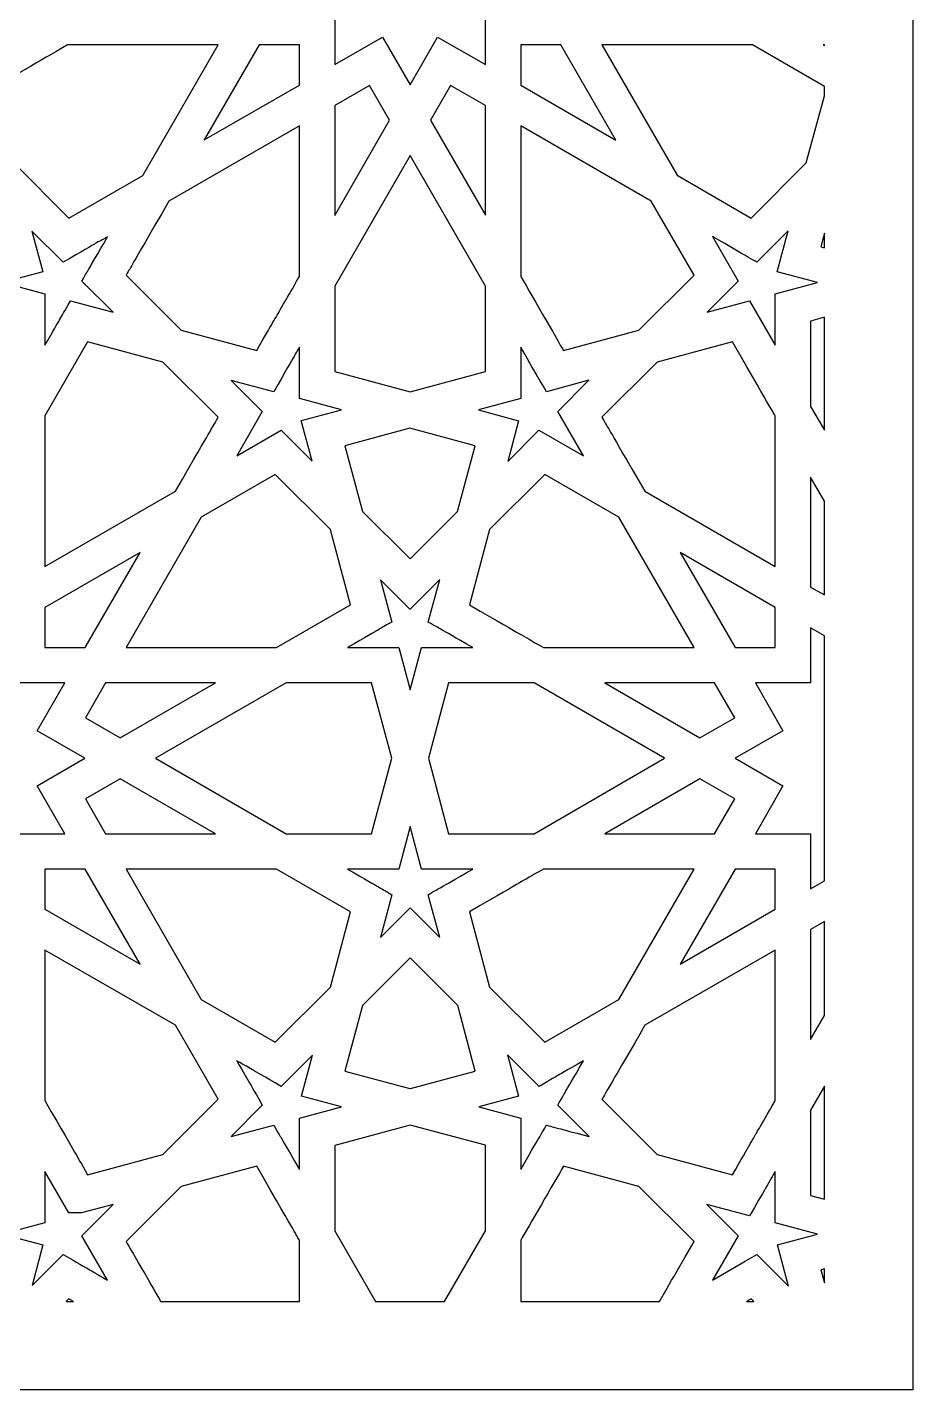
# Model space of a CAD drawing. Header units: millimetres. Extents: x -64 to 64, y -64 to 64.
# Drawn here: x 24.9 to 63.5, y -63.5 to -4 of the extents above; entities that cross this region are included whole.
import ezdxf

# ---------------------------------------------------------------- set-up
doc = ezdxf.new("R2010")
doc.units = ezdxf.units.MM
doc.header["$MEASUREMENT"] = 0
doc.layers.add('layer 1', color=7, linetype='Continuous')

msp = doc.modelspace()

# ---------------------------------------------------------------- linework, layer by layer
at = {"layer": 'layer 1', "color": 250}
for points, knots in [([(63.5, 63.5004), (63.5, 63.5004), (-63.5, 63.5004), (-63.5, 63.5004), (-63.5, 63.5004), (-63.5, 63.5004), (-63.5, -63.5), (-63.5, -63.5), (-63.5, -63.5), (-63.5, -63.5), (63.5, -63.5), (63.5, -63.5), (63.5, -63.5), (63.5, -57.5078), (63.5, 58.6684), (63.5, 63.5004)], [0, 0, 0, 0, 0.2, 0.2, 0.2, 0.2, 0.4, 0.4, 0.4, 0.4, 0.6, 0.6, 0.6, 0.6, 1, 1, 1, 1]), ([(46.0544, 1.2506), (46.0544, 1.2506), (48.1383, 0.0466), (48.1383, 0.0466), (48.1383, 0.0466), (48.1383, 0.0466), (46.0544, -1.1575), (46.0544, -1.1575), (46.0544, -1.1575), (46.0544, -1.1575), (46.0506, -1.1575), (46.0506, -1.1575), (46.0506, -1.1575), (46.0506, -1.1575), (47.2546, -3.2452), (47.2546, -3.2452), (47.2546, -3.2452), (47.2546, -3.2452), (44.8469, -3.2452), (44.8469, -3.2452), (44.8469, -3.2452), (44.8469, -3.2452), (44.8469, -5.649), (44.8469, -5.649), (44.8469, -5.649), (44.8469, -5.649), (42.763, -4.445), (42.763, -4.445), (42.763, -4.445), (42.763, -4.445), (41.559, -6.5327), (41.559, -6.5327), (41.559, -6.5327), (41.559, -6.5327), (40.355, -4.445), (40.355, -4.445), (40.355, -4.445), (40.355, -4.445), (38.2715, -5.649), (38.2715, -5.649), (38.2715, -5.649), (38.2715, -5.649), (38.2715, -3.2452), (38.2715, -3.2452), (38.2715, -3.2452), (38.2715, -3.2452), (35.8634, -3.2452), (35.8634, -3.2452), (35.8634, -3.2452), (35.8634, -3.2452), (37.0674, -1.1575), (37.0674, -1.1575), (37.0674, -1.1575), (37.0674, -1.1575), (34.9836, 0.0466), (34.9836, 0.0466), (34.9836, 0.0466), (34.9836, 0.0466), (37.0674, 1.2506), (37.0674, 1.2506), (37.0674, 1.2506), (37.0674, 1.2506), (35.8634, 3.3341), (35.8634, 3.3341), (35.8634, 3.3341), (35.8634, 3.3341), (38.2715, 3.3341), (38.2715, 3.3341), (38.2715, 3.3341), (38.2715, 3.3341), (38.2715, 5.7422), (38.2715, 5.7422), (38.2715, 5.7422), (38.2715, 5.7422), (40.355, 4.5381), (40.355, 4.5381), (40.355, 4.5381), (40.355, 4.5381), (41.559, 6.622), (41.559, 6.622), (41.559, 6.622), (41.559, 6.622), (42.763, 4.5381), (42.763, 4.5381), (42.763, 4.5381), (42.763, 4.5381), (44.8469, 5.7422), (44.8469, 5.7422), (44.8469, 5.7422), (44.8469, 5.7422), (44.8469, 3.3341), (44.8469, 3.3341), (44.8469, 3.3341), (44.8469, 3.3341), (47.2546, 3.3341), (47.2546, 3.3341), (47.2546, 3.3341), (47.2546, 3.3341), (46.0506, 1.2506), (46.0506, 1.2506), (46.0506, 1.2506), (46.0506, 1.2506), (46.0544, 1.2506), (46.0544, 1.2506)], [0, 0, 0, 0, 0.037037, 0.037037, 0.037037, 0.037037, 0.0740741, 0.0740741, 0.0740741, 0.0740741, 0.1111111, 0.1111111, 0.1111111, 0.1111111, 0.1481481, 0.1481481, 0.1481481, 0.1481481, 0.1851852, 0.1851852, 0.1851852, 0.1851852, 0.2222222, 0.2222222, 0.2222222, 0.2222222, 0.2592593, 0.2592593, 0.2592593, 0.2592593, 0.2962963, 0.2962963, 0.2962963, 0.2962963, 0.3333333, 0.3333333, 0.3333333, 0.3333333, 0.3703704, 0.3703704, 0.3703704, 0.3703704, 0.4074074, 0.4074074, 0.4074074, 0.4074074, 0.4444444, 0.4444444, 0.4444444, 0.4444444, 0.4814815, 0.4814815, 0.4814815, 0.4814815, 0.5185185, 0.5185185, 0.5185185, 0.5185185, 0.5555556, 0.5555556, 0.5555556, 0.5555556, 0.5925926, 0.5925926, 0.5925926, 0.5925926, 0.6296296, 0.6296296, 0.6296296, 0.6296296, 0.6666667, 0.6666667, 0.6666667, 0.6666667, 0.7037037, 0.7037037, 0.7037037, 0.7037037, 0.7407407, 0.7407407, 0.7407407, 0.7407407, 0.7777778, 0.7777778, 0.7777778, 0.7777778, 0.8148148, 0.8148148, 0.8148148, 0.8148148, 0.8518519, 0.8518519, 0.8518519, 0.8518519, 0.8888889, 0.8888889, 0.8888889, 0.8888889, 0.9259259, 0.9259259, 0.9259259, 0.9259259, 1, 1, 1, 1]), ([(23.3842, -6.6523), (24.0944, -6.2435), (25.8731, -5.213), (26.6139, -4.7886), (26.6139, -4.7886), (26.6139, -4.7886), (33.1893, -4.7886), (33.1893, -4.7886), (33.1893, -4.7886), (33.1893, -4.7886), (29.9018, -10.4839), (29.9018, -10.4839), (29.9018, -10.4839), (29.9018, -10.4839), (26.6718, -12.3479), (26.6718, -12.3479), (26.6718, -12.3479), (26.6718, -12.3479), (24.2641, -9.9399), (24.2641, -9.9399), (24.2641, -9.9399), (24.2641, -9.9399), (23.3842, -6.6523), (23.3842, -6.6523)], [0, 0, 0, 0, 0.1428571, 0.1428571, 0.1428571, 0.1428571, 0.2857143, 0.2857143, 0.2857143, 0.2857143, 0.4285714, 0.4285714, 0.4285714, 0.4285714, 0.5714286, 0.5714286, 0.5714286, 0.5714286, 0.7142857, 0.7142857, 0.7142857, 0.7142857, 1, 1, 1, 1]), ([(36.7277, -6.5405), (36.7277, -6.5405), (32.5759, -8.9366), (32.5759, -8.9366), (32.5759, -8.9366), (32.5759, -8.9366), (34.9723, -4.7886), (34.9723, -4.7886), (34.9723, -4.7886), (34.9723, -4.7886), (36.7277, -4.7886), (36.7277, -4.7886), (36.7277, -4.7886), (36.7277, -4.7886), (36.7277, -6.5405), (36.7277, -6.5405)], [0, 0, 0, 0, 0.2, 0.2, 0.2, 0.2, 0.4, 0.4, 0.4, 0.4, 0.6, 0.6, 0.6, 0.6, 1, 1, 1, 1]), ([(46.3903, -6.5405), (46.3903, -6.5405), (46.3903, -4.7886), (46.3903, -4.7886), (46.3903, -4.7886), (46.3903, -4.7886), (48.1461, -4.7886), (48.1461, -4.7886), (48.1461, -4.7886), (48.1461, -4.7886), (50.546, -8.9404), (50.546, -8.9404), (50.546, -8.9404), (50.546, -8.9404), (46.3903, -6.5405), (46.3903, -6.5405)], [0, 0, 0, 0, 0.2, 0.2, 0.2, 0.2, 0.4, 0.4, 0.4, 0.4, 0.6, 0.6, 0.6, 0.6, 1, 1, 1, 1]), ([(59.6413, -7.0111), (59.6413, -7.0111), (58.8539, -9.9399), (58.8539, -9.9399), (58.8539, -9.9399), (58.8539, -9.9399), (56.4462, -12.3479), (56.4462, -12.3479), (56.4462, -12.3479), (56.4462, -12.3479), (53.2165, -10.4803), (53.2165, -10.4803), (53.2165, -10.4803), (53.2165, -10.4803), (49.9286, -4.7886), (49.9286, -4.7886), (49.9286, -4.7886), (49.9286, -4.7886), (56.5079, -4.7886), (56.5079, -4.7886), (56.5079, -4.7886), (56.5079, -4.7886), (59.6413, -6.5984), (59.6413, -6.5984), (59.6413, -6.5984), (59.6413, -6.5984), (59.6413, -7.0111), (59.6413, -7.0111)], [0, 0, 0, 0, 0.125, 0.125, 0.125, 0.125, 0.25, 0.25, 0.25, 0.25, 0.375, 0.375, 0.375, 0.375, 0.5, 0.5, 0.5, 0.5, 0.625, 0.625, 0.625, 0.625, 0.75, 0.75, 0.75, 0.75, 1, 1, 1, 1]), ([(59.6413, -4.8154), (59.6413, -4.8154), (59.5951, -4.7886), (59.5951, -4.7886), (59.5951, -4.7886), (59.5951, -4.7886), (59.6413, -4.7886), (59.6413, -4.7886), (59.6413, -4.7886), (59.6413, -4.7886), (59.6413, -4.8154), (59.6413, -4.8154)], [0, 0, 0, 0, 0.25, 0.25, 0.25, 0.25, 0.5, 0.5, 0.5, 0.5, 1, 1, 1, 1]), ([(38.2715, -12.2283), (38.2715, -12.2283), (38.2715, -7.4316), (38.2715, -7.4316), (38.2715, -7.4316), (38.2715, -7.4316), (39.7916, -6.5557), (39.7916, -6.5557), (39.7916, -6.5557), (39.7916, -6.5557), (40.6675, -8.0761), (40.6675, -8.0761), (40.6675, -8.0761), (40.6675, -8.0761), (38.2715, -12.2283), (38.2715, -12.2283)], [0, 0, 0, 0, 0.2, 0.2, 0.2, 0.2, 0.4, 0.4, 0.4, 0.4, 0.6, 0.6, 0.6, 0.6, 1, 1, 1, 1]), ([(42.4505, -8.0761), (42.4505, -8.0761), (43.3303, -6.5557), (43.3303, -6.5557), (43.3303, -6.5557), (43.3303, -6.5557), (44.8469, -7.4316), (44.8469, -7.4316), (44.8469, -7.4316), (44.8469, -7.4316), (44.8469, -12.2245), (44.8469, -12.2245), (44.8469, -12.2245), (44.8469, -12.2245), (42.4505, -8.0761), (42.4505, -8.0761)], [0, 0, 0, 0, 0.2, 0.2, 0.2, 0.2, 0.4, 0.4, 0.4, 0.4, 0.6, 0.6, 0.6, 0.6, 1, 1, 1, 1]), ([(31.0325, -11.611), (31.0325, -11.611), (36.7277, -8.3231), (36.7277, -8.3231), (36.7277, -8.3231), (36.7277, -8.3231), (36.7277, -14.9024), (36.7277, -14.9024), (36.7277, -14.9024), (36.0437, -16.0888), (36.1999, -15.8207), (35.9717, -16.2066), (35.9717, -16.2066), (35.9717, -16.2066), (35.9717, -16.2105), (35.9717, -16.2105), (35.9717, -16.2105), (35.6267, -16.8229), (35.5903, -16.8638), (34.864, -18.1321), (34.864, -18.1321), (34.864, -18.1321), (31.5726, -17.2487), (31.5726, -17.2487), (31.5726, -17.2487), (31.5726, -17.2487), (29.1684, -14.8407), (29.1684, -14.8407), (29.1684, -14.8407), (29.4682, -14.3164), (29.1529, -14.8632), (31.0325, -11.611)], [0, 0, 0, 0, 0.1111111, 0.1111111, 0.1111111, 0.1111111, 0.2222222, 0.2222222, 0.2222222, 0.2222222, 0.3333333, 0.3333333, 0.3333333, 0.3333333, 0.4444444, 0.4444444, 0.4444444, 0.4444444, 0.5555556, 0.5555556, 0.5555556, 0.5555556, 0.6666667, 0.6666667, 0.6666667, 0.6666667, 0.7777778, 0.7777778, 0.7777778, 0.7777778, 1, 1, 1, 1]), ([(51.5454, -17.2487), (51.5454, -17.2487), (48.254, -18.1321), (48.254, -18.1321), (48.254, -18.1321), (48.0208, -17.7218), (46.6446, -15.3391), (46.3903, -14.8985), (46.3903, -14.8985), (46.3903, -14.8985), (46.3903, -8.3231), (46.3903, -8.3231), (46.3903, -8.3231), (46.3903, -8.3231), (52.0898, -11.6149), (52.0898, -11.6149), (52.0898, -11.6149), (52.0898, -11.6149), (53.9535, -14.8407), (53.9535, -14.8407), (53.9535, -14.8407), (53.9535, -14.8407), (51.5454, -17.2487), (51.5454, -17.2487)], [0, 0, 0, 0, 0.1428571, 0.1428571, 0.1428571, 0.1428571, 0.2857143, 0.2857143, 0.2857143, 0.2857143, 0.4285714, 0.4285714, 0.4285714, 0.4285714, 0.5714286, 0.5714286, 0.5714286, 0.5714286, 0.7142857, 0.7142857, 0.7142857, 0.7142857, 1, 1, 1, 1]), ([(41.559, -9.6199), (41.559, -9.6199), (44.8469, -15.3151), (44.8469, -15.3151), (44.8469, -15.3151), (44.8469, -15.3151), (44.8469, -19.0429), (44.8469, -19.0429), (44.8469, -19.0429), (44.8469, -19.0429), (41.559, -19.9267), (41.559, -19.9267), (41.559, -19.9267), (41.559, -19.9267), (38.2715, -19.0429), (38.2715, -19.0429), (38.2715, -19.0429), (38.2715, -19.0429), (38.2715, -15.3151), (38.2715, -15.3151), (38.2715, -15.3151), (38.2715, -15.3151), (41.559, -9.6199), (41.559, -9.6199)], [0, 0, 0, 0, 0.1428571, 0.1428571, 0.1428571, 0.1428571, 0.2857143, 0.2857143, 0.2857143, 0.2857143, 0.4285714, 0.4285714, 0.4285714, 0.4285714, 0.5714286, 0.5714286, 0.5714286, 0.5714286, 0.7142857, 0.7142857, 0.7142857, 0.7142857, 1, 1, 1, 1]), ([(23.7776, -15.1649), (23.7776, -15.1649), (25.5337, -14.6939), (25.5337, -14.6939), (25.5337, -14.6939), (25.5337, -14.6939), (25.055, -12.9152), (25.055, -12.9152), (25.055, -12.9152), (25.055, -12.9152), (26.4174, -14.2773), (26.4174, -14.2773), (26.4174, -14.2773), (28.1093, -13.2976), (27.9682, -13.3802), (28.3542, -13.1621), (28.3542, -13.1621), (27.3886, -14.8301), (27.6154, -14.4364), (27.239, -15.0954), (27.239, -15.0954), (27.239, -15.0954), (28.5976, -16.4574), (28.5976, -16.4574), (28.5976, -16.4574), (28.5976, -16.4574), (26.7413, -15.9597), (26.7413, -15.9597), (26.7413, -15.9597), (26.1662, -16.9591), (26.4174, -16.5231), (25.6223, -17.9006), (25.6223, -17.9006), (25.6223, -17.9006), (25.6223, -15.6587), (25.6223, -15.6587), (25.6223, -15.6587), (25.6223, -15.6587), (23.7776, -15.1649), (23.7776, -15.1649)], [0, 0, 0, 0, 0.0909091, 0.0909091, 0.0909091, 0.0909091, 0.1818182, 0.1818182, 0.1818182, 0.1818182, 0.2727273, 0.2727273, 0.2727273, 0.2727273, 0.3636364, 0.3636364, 0.3636364, 0.3636364, 0.4545455, 0.4545455, 0.4545455, 0.4545455, 0.5454545, 0.5454545, 0.5454545, 0.5454545, 0.6363636, 0.6363636, 0.6363636, 0.6363636, 0.7272727, 0.7272727, 0.7272727, 0.7272727, 0.8181818, 0.8181818, 0.8181818, 0.8181818, 1, 1, 1, 1]), ([(54.7638, -13.1583), (55.0944, -13.3477), (56.3767, -14.0896), (56.7009, -14.2773), (56.7009, -14.2773), (56.7009, -14.2773), (58.0669, -12.9113), (58.0669, -12.9113), (58.0669, -12.9113), (58.0669, -12.9113), (57.5885, -14.6939), (57.5885, -14.6939), (57.5885, -14.6939), (57.5885, -14.6939), (59.3482, -15.1649), (59.3482, -15.1649), (59.3482, -15.1649), (59.3482, -15.1649), (57.4961, -15.6587), (57.4961, -15.6587), (57.4961, -15.6587), (57.4961, -15.6587), (57.4961, -17.9006), (57.4961, -17.9006), (57.4961, -17.9006), (57.4961, -17.9006), (56.3767, -15.9597), (56.3767, -15.9597), (56.3767, -15.9597), (56.3767, -15.9597), (54.5207, -16.4574), (54.5207, -16.4574), (54.5207, -16.4574), (54.5207, -16.4574), (55.8828, -15.0954), (55.8828, -15.0954), (55.8828, -15.0954), (55.8828, -15.0954), (54.7638, -13.1583), (54.7638, -13.1583)], [0, 0, 0, 0, 0.0909091, 0.0909091, 0.0909091, 0.0909091, 0.1818182, 0.1818182, 0.1818182, 0.1818182, 0.2727273, 0.2727273, 0.2727273, 0.2727273, 0.3636364, 0.3636364, 0.3636364, 0.3636364, 0.4545455, 0.4545455, 0.4545455, 0.4545455, 0.5454545, 0.5454545, 0.5454545, 0.5454545, 0.6363636, 0.6363636, 0.6363636, 0.6363636, 0.7272727, 0.7272727, 0.7272727, 0.7272727, 0.8181818, 0.8181818, 0.8181818, 0.8181818, 1, 1, 1, 1]), ([(59.6413, -13.6405), (59.6413, -13.6405), (59.4833, -13.5982), (59.4833, -13.5982), (59.4833, -13.5982), (59.4833, -13.5982), (59.6413, -13.0076), (59.6413, -13.0076), (59.6413, -13.0076), (59.6413, -13.0076), (59.6413, -13.6405), (59.6413, -13.6405)], [0, 0, 0, 0, 0.25, 0.25, 0.25, 0.25, 0.5, 0.5, 0.5, 0.5, 1, 1, 1, 1]), ([(59.6413, -21.6129), (59.6413, -21.6129), (59.0395, -20.5708), (59.0395, -20.5708), (59.0395, -20.5708), (59.0395, -20.5708), (59.0395, -16.8434), (59.0395, -16.8434), (59.0395, -16.8434), (59.0395, -16.8434), (59.6413, -16.6811), (59.6413, -16.6811), (59.6413, -16.6811), (59.6413, -16.6811), (59.6413, -21.6129), (59.6413, -21.6129)], [0, 0, 0, 0, 0.2, 0.2, 0.2, 0.2, 0.4, 0.4, 0.4, 0.4, 0.6, 0.6, 0.6, 0.6, 1, 1, 1, 1]), ([(30.7739, -18.6376), (30.7739, -18.6376), (33.1816, -21.0457), (33.1816, -21.0457), (33.1816, -21.0457), (32.7378, -21.8211), (33.093, -21.2037), (31.3178, -24.2753), (31.3178, -24.2753), (31.3178, -24.2753), (25.6223, -27.5632), (25.6223, -27.5632), (25.6223, -27.5632), (25.6223, -27.5632), (25.6223, -20.9878), (25.6223, -20.9878), (25.6223, -20.9878), (25.6223, -20.9878), (27.486, -17.7578), (27.486, -17.7578), (27.486, -17.7578), (27.486, -17.7578), (30.7739, -18.6376), (30.7739, -18.6376)], [0, 0, 0, 0, 0.1428571, 0.1428571, 0.1428571, 0.1428571, 0.2857143, 0.2857143, 0.2857143, 0.2857143, 0.4285714, 0.4285714, 0.4285714, 0.4285714, 0.5714286, 0.5714286, 0.5714286, 0.5714286, 0.7142857, 0.7142857, 0.7142857, 0.7142857, 1, 1, 1, 1]), ([(55.632, -17.7578), (57.5529, -21.0848), (57.2869, -20.6234), (57.4961, -20.9878), (57.4961, -20.9878), (57.4961, -20.9878), (57.4961, -27.5632), (57.4961, -27.5632), (57.4961, -27.5632), (57.4961, -27.5632), (51.8001, -24.2753), (51.8001, -24.2753), (51.8001, -24.2753), (50.0461, -21.2344), (50.4158, -21.8743), (49.9364, -21.0457), (49.9364, -21.0457), (49.9364, -21.0457), (52.3445, -18.6376), (52.3445, -18.6376), (52.3445, -18.6376), (52.3445, -18.6376), (55.632, -17.7578), (55.632, -17.7578)], [0, 0, 0, 0, 0.1428571, 0.1428571, 0.1428571, 0.1428571, 0.2857143, 0.2857143, 0.2857143, 0.2857143, 0.4285714, 0.4285714, 0.4285714, 0.4285714, 0.5714286, 0.5714286, 0.5714286, 0.5714286, 0.7142857, 0.7142857, 0.7142857, 0.7142857, 1, 1, 1, 1]), ([(38.5685, -20.7215), (38.5685, -20.7215), (36.8205, -21.1921), (36.8205, -21.1921), (36.8205, -21.1921), (36.8205, -21.1921), (36.8127, -21.1921), (36.8127, -21.1921), (36.8127, -21.1921), (36.8127, -21.1921), (37.2876, -22.9672), (37.2876, -22.9672), (37.2876, -22.9672), (37.2876, -22.9672), (35.9329, -21.6129), (35.9329, -21.6129), (35.9329, -21.6129), (35.9329, -21.6129), (33.9919, -22.7319), (33.9919, -22.7319), (33.9919, -22.7319), (33.9919, -22.7319), (35.1109, -20.791), (35.1109, -20.791), (35.1109, -20.791), (35.1109, -20.791), (33.7488, -19.4328), (33.7488, -19.4328), (33.7488, -19.4328), (33.7488, -19.4328), (35.6087, -19.9305), (35.6087, -19.9305), (35.6087, -19.9305), (36.7019, -18.0284), (36.5083, -18.3638), (36.7277, -17.9895), (36.7277, -17.9895), (36.7277, -17.9895), (36.7277, -20.2276), (36.7277, -20.2276), (36.7277, -20.2276), (36.7277, -20.2276), (38.5685, -20.7215), (38.5685, -20.7215)], [0, 0, 0, 0, 0.0833333, 0.0833333, 0.0833333, 0.0833333, 0.1666667, 0.1666667, 0.1666667, 0.1666667, 0.25, 0.25, 0.25, 0.25, 0.3333333, 0.3333333, 0.3333333, 0.3333333, 0.4166667, 0.4166667, 0.4166667, 0.4166667, 0.5, 0.5, 0.5, 0.5, 0.5833333, 0.5833333, 0.5833333, 0.5833333, 0.6666667, 0.6666667, 0.6666667, 0.6666667, 0.75, 0.75, 0.75, 0.75, 0.8333333, 0.8333333, 0.8333333, 0.8333333, 1, 1, 1, 1]), ([(49.1261, -22.7319), (49.1261, -22.7319), (47.1851, -21.6129), (47.1851, -21.6129), (47.1851, -21.6129), (47.1851, -21.6129), (45.823, -22.975), (45.823, -22.975), (45.823, -22.975), (45.823, -22.975), (46.2975, -21.1959), (46.2975, -21.1959), (46.2975, -21.1959), (46.2975, -21.1959), (46.2901, -21.1959), (46.2901, -21.1959), (46.2901, -21.1959), (46.2901, -21.1959), (44.5417, -20.7253), (44.5417, -20.7253), (44.5417, -20.7253), (44.5417, -20.7253), (46.3903, -20.2276), (46.3903, -20.2276), (46.3903, -20.2276), (46.3903, -20.2276), (46.3903, -17.9895), (46.3903, -17.9895), (46.3903, -17.9895), (47.3146, -19.5912), (46.9822, -19.0147), (47.5093, -19.9305), (47.5093, -19.9305), (47.5093, -19.9305), (49.3691, -19.4289), (49.3691, -19.4289), (49.3691, -19.4289), (49.3691, -19.4289), (48.0071, -20.791), (48.0071, -20.791), (48.0071, -20.791), (48.0071, -20.791), (49.1261, -22.7319), (49.1261, -22.7319)], [0, 0, 0, 0, 0.0833333, 0.0833333, 0.0833333, 0.0833333, 0.1666667, 0.1666667, 0.1666667, 0.1666667, 0.25, 0.25, 0.25, 0.25, 0.3333333, 0.3333333, 0.3333333, 0.3333333, 0.4166667, 0.4166667, 0.4166667, 0.4166667, 0.5, 0.5, 0.5, 0.5, 0.5833333, 0.5833333, 0.5833333, 0.5833333, 0.6666667, 0.6666667, 0.6666667, 0.6666667, 0.75, 0.75, 0.75, 0.75, 0.8333333, 0.8333333, 0.8333333, 0.8333333, 1, 1, 1, 1]), ([(41.559, -27.2313), (41.559, -27.2313), (39.479, -25.1552), (39.479, -25.1552), (39.479, -25.1552), (39.479, -25.1552), (38.7114, -22.2843), (38.7114, -22.2843), (38.7114, -22.2843), (38.7114, -22.2843), (41.5435, -21.524), (41.5435, -21.524), (41.5435, -21.524), (41.5435, -21.524), (44.3992, -22.2881), (44.3992, -22.2881), (44.3992, -22.2881), (44.3992, -22.2881), (43.6312, -25.1591), (43.6312, -25.1591), (43.6312, -25.1591), (43.6312, -25.1591), (41.559, -27.2313), (41.559, -27.2313)], [0, 0, 0, 0, 0.1428571, 0.1428571, 0.1428571, 0.1428571, 0.2857143, 0.2857143, 0.2857143, 0.2857143, 0.4285714, 0.4285714, 0.4285714, 0.4285714, 0.5714286, 0.5714286, 0.5714286, 0.5714286, 0.7142857, 0.7142857, 0.7142857, 0.7142857, 1, 1, 1, 1]), ([(29.161, -31.1016), (29.161, -31.1016), (32.4485, -25.406), (32.4485, -25.406), (32.4485, -25.406), (32.4485, -25.406), (35.6782, -23.5423), (35.6782, -23.5423), (35.6782, -23.5423), (35.6782, -23.5423), (38.0824, -25.9422), (38.0824, -25.9422), (38.0824, -25.9422), (38.0824, -25.9422), (38.0862, -25.9539), (38.0862, -25.9539), (38.0862, -25.9539), (38.0862, -25.9539), (38.0901, -25.9577), (38.0901, -25.9577), (38.0901, -25.9577), (38.0901, -25.9577), (38.9657, -29.2378), (38.9657, -29.2378), (38.9657, -29.2378), (38.9657, -29.2378), (35.736, -31.1016), (35.736, -31.1016), (35.736, -31.1016), (35.736, -31.1016), (29.161, -31.1016), (29.161, -31.1016)], [0, 0, 0, 0, 0.1111111, 0.1111111, 0.1111111, 0.1111111, 0.2222222, 0.2222222, 0.2222222, 0.2222222, 0.3333333, 0.3333333, 0.3333333, 0.3333333, 0.4444444, 0.4444444, 0.4444444, 0.4444444, 0.5555556, 0.5555556, 0.5555556, 0.5555556, 0.6666667, 0.6666667, 0.6666667, 0.6666667, 0.7777778, 0.7777778, 0.7777778, 0.7777778, 1, 1, 1, 1]), ([(47.3819, -31.1016), (46.1814, -30.4063), (46.8789, -30.8091), (44.1523, -29.2378), (44.1523, -29.2378), (44.1523, -29.2378), (45.0321, -25.9461), (45.0321, -25.9461), (45.0321, -25.9461), (45.0321, -25.9461), (47.4398, -23.5423), (47.4398, -23.5423), (47.4398, -23.5423), (47.4398, -23.5423), (50.6734, -25.406), (50.6734, -25.406), (50.6734, -25.406), (50.6734, -25.406), (53.9612, -31.1016), (53.9612, -31.1016), (53.9612, -31.1016), (53.9612, -31.1016), (47.3819, -31.1016), (47.3819, -31.1016)], [0, 0, 0, 0, 0.1428571, 0.1428571, 0.1428571, 0.1428571, 0.2857143, 0.2857143, 0.2857143, 0.2857143, 0.4285714, 0.4285714, 0.4285714, 0.4285714, 0.5714286, 0.5714286, 0.5714286, 0.5714286, 0.7142857, 0.7142857, 0.7142857, 0.7142857, 1, 1, 1, 1]), ([(59.6413, -28.8018), (59.6413, -28.8018), (59.0395, -28.4543), (59.0395, -28.4543), (59.0395, -28.4543), (59.0395, -28.4543), (59.0395, -23.6619), (59.0395, -23.6619), (59.0395, -23.6619), (59.0395, -23.6619), (59.6413, -24.6997), (59.6413, -24.6997), (59.6413, -24.6997), (59.6413, -24.6997), (59.6413, -28.8018), (59.6413, -28.8018)], [0, 0, 0, 0, 0.2, 0.2, 0.2, 0.2, 0.4, 0.4, 0.4, 0.4, 0.6, 0.6, 0.6, 0.6, 1, 1, 1, 1]), ([(25.6223, -29.3459), (25.6223, -29.3459), (29.7744, -26.9494), (29.7744, -26.9494), (29.7744, -26.9494), (29.7744, -26.9494), (27.378, -31.1016), (27.378, -31.1016), (27.378, -31.1016), (27.378, -31.1016), (25.6223, -31.1016), (25.6223, -31.1016), (25.6223, -31.1016), (25.6223, -31.1016), (25.6223, -29.3459), (25.6223, -29.3459)], [0, 0, 0, 0, 0.2, 0.2, 0.2, 0.2, 0.4, 0.4, 0.4, 0.4, 0.6, 0.6, 0.6, 0.6, 1, 1, 1, 1]), ([(53.3439, -26.9494), (53.3439, -26.9494), (57.4961, -29.3459), (57.4961, -29.3459), (57.4961, -29.3459), (57.4961, -29.3459), (57.4961, -31.1016), (57.4961, -31.1016), (57.4961, -31.1016), (57.4961, -31.1016), (55.7438, -31.1016), (55.7438, -31.1016), (55.7438, -31.1016), (55.7438, -31.1016), (53.3439, -26.9494), (53.3439, -26.9494)], [0, 0, 0, 0, 0.2, 0.2, 0.2, 0.2, 0.4, 0.4, 0.4, 0.4, 0.6, 0.6, 0.6, 0.6, 1, 1, 1, 1]), ([(40.7642, -29.9825), (40.7642, -29.9825), (40.2703, -28.1379), (40.2703, -28.1379), (40.2703, -28.1379), (40.2703, -28.1379), (41.5512, -29.4192), (41.5512, -29.4192), (41.5512, -29.4192), (41.5512, -29.4192), (41.5551, -29.4153), (41.5551, -29.4153), (41.5551, -29.4153), (41.5551, -29.4153), (41.5629, -29.4192), (41.5629, -29.4192), (41.5629, -29.4192), (41.5629, -29.4192), (42.8519, -28.1301), (42.8519, -28.1301), (42.8519, -28.1301), (42.8519, -28.1301), (42.3538, -29.9825), (42.3538, -29.9825), (42.3538, -29.9825), (43.0128, -30.359), (42.6177, -30.1315), (44.2951, -31.1016), (44.2951, -31.1016), (44.2951, -31.1016), (42.0568, -31.1016), (42.0568, -31.1016), (42.0568, -31.1016), (42.0568, -31.1016), (41.559, -32.9499), (41.559, -32.9499), (41.559, -32.9499), (41.559, -32.9499), (41.0651, -31.1016), (41.0651, -31.1016), (41.0651, -31.1016), (41.0651, -31.1016), (38.8232, -31.1016), (38.8232, -31.1016), (38.8232, -31.1016), (40.5021, -30.1304), (40.108, -30.3572), (40.7642, -29.9825)], [0, 0, 0, 0, 0.0769231, 0.0769231, 0.0769231, 0.0769231, 0.1538462, 0.1538462, 0.1538462, 0.1538462, 0.2307692, 0.2307692, 0.2307692, 0.2307692, 0.3076923, 0.3076923, 0.3076923, 0.3076923, 0.3846154, 0.3846154, 0.3846154, 0.3846154, 0.4615385, 0.4615385, 0.4615385, 0.4615385, 0.5384615, 0.5384615, 0.5384615, 0.5384615, 0.6153846, 0.6153846, 0.6153846, 0.6153846, 0.6923077, 0.6923077, 0.6923077, 0.6923077, 0.7692308, 0.7692308, 0.7692308, 0.7692308, 0.8461538, 0.8461538, 0.8461538, 0.8461538, 1, 1, 1, 1]), ([(21.995, -40.4245), (21.995, -40.4245), (20.7913, -42.5118), (20.7913, -42.5118), (20.7913, -42.5118), (20.7913, -42.5118), (19.5873, -40.4245), (19.5873, -40.4245), (19.5873, -40.4245), (19.5873, -40.4245), (17.4995, -41.6282), (17.4995, -41.6282), (17.4995, -41.6282), (17.4995, -41.6282), (17.4995, -39.2243), (17.4995, -39.2243), (17.4995, -39.2243), (17.4995, -39.2243), (15.0954, -39.2243), (15.0954, -39.2243), (15.0954, -39.2243), (15.0954, -39.2243), (16.2994, -37.1366), (16.2994, -37.1366), (16.2994, -37.1366), (16.2994, -37.1366), (14.2117, -35.9329), (14.2117, -35.9329), (14.2117, -35.9329), (14.2117, -35.9329), (16.2994, -34.7289), (16.2994, -34.7289), (16.2994, -34.7289), (16.2994, -34.7289), (15.0954, -32.645), (15.0954, -32.645), (15.0954, -32.645), (15.0954, -32.645), (17.4995, -32.645), (17.4995, -32.645), (17.4995, -32.645), (17.4995, -32.645), (17.4995, -30.2373), (17.4995, -30.2373), (17.4995, -30.2373), (17.4995, -30.2373), (19.5873, -31.4409), (19.5873, -31.4409), (19.5873, -31.4409), (19.5873, -31.4409), (20.7913, -29.3575), (20.7913, -29.3575), (20.7913, -29.3575), (20.7913, -29.3575), (21.995, -31.4409), (21.995, -31.4409), (21.995, -31.4409), (21.995, -31.4409), (24.0788, -30.2373), (24.0788, -30.2373), (24.0788, -30.2373), (24.0788, -30.2373), (24.0788, -32.645), (24.0788, -32.645), (24.0788, -32.645), (24.0788, -32.645), (26.4866, -32.645), (26.4866, -32.645), (26.4866, -32.645), (26.4866, -32.645), (25.2825, -34.7289), (25.2825, -34.7289), (25.2825, -34.7289), (25.2825, -34.7289), (27.3664, -35.9329), (27.3664, -35.9329), (27.3664, -35.9329), (27.3664, -35.9329), (25.2825, -37.1366), (25.2825, -37.1366), (25.2825, -37.1366), (25.2825, -37.1366), (26.4866, -39.2243), (26.4866, -39.2243), (26.4866, -39.2243), (26.4866, -39.2243), (24.0788, -39.2243), (24.0788, -39.2243), (24.0788, -39.2243), (24.0788, -39.2243), (24.0788, -41.6282), (24.0788, -41.6282), (24.0788, -41.6282), (24.0788, -41.6282), (21.995, -40.4245), (21.995, -40.4245)], [0, 0, 0, 0, 0.04, 0.04, 0.04, 0.04, 0.08, 0.08, 0.08, 0.08, 0.12, 0.12, 0.12, 0.12, 0.16, 0.16, 0.16, 0.16, 0.2, 0.2, 0.2, 0.2, 0.24, 0.24, 0.24, 0.24, 0.28, 0.28, 0.28, 0.28, 0.32, 0.32, 0.32, 0.32, 0.36, 0.36, 0.36, 0.36, 0.4, 0.4, 0.4, 0.4, 0.44, 0.44, 0.44, 0.44, 0.48, 0.48, 0.48, 0.48, 0.52, 0.52, 0.52, 0.52, 0.56, 0.56, 0.56, 0.56, 0.6, 0.6, 0.6, 0.6, 0.64, 0.64, 0.64, 0.64, 0.68, 0.68, 0.68, 0.68, 0.72, 0.72, 0.72, 0.72, 0.76, 0.76, 0.76, 0.76, 0.8, 0.8, 0.8, 0.8, 0.84, 0.84, 0.84, 0.84, 0.88, 0.88, 0.88, 0.88, 0.92, 0.92, 0.92, 0.92, 1, 1, 1, 1]), ([(59.6413, -41.2811), (59.6413, -41.2811), (59.0395, -41.6282), (59.0395, -41.6282), (59.0395, -41.6282), (59.0395, -41.6282), (59.0395, -39.2243), (59.0395, -39.2243), (59.0395, -39.2243), (59.0395, -39.2243), (56.6314, -39.2243), (56.6314, -39.2243), (56.6314, -39.2243), (56.6314, -39.2243), (57.8354, -37.1366), (57.8354, -37.1366), (57.8354, -37.1366), (57.8354, -37.1366), (55.7516, -35.9329), (55.7516, -35.9329), (55.7516, -35.9329), (55.7516, -35.9329), (57.8354, -34.7289), (57.8354, -34.7289), (57.8354, -34.7289), (57.8354, -34.7289), (56.6314, -32.645), (56.6314, -32.645), (56.6314, -32.645), (56.6314, -32.645), (59.0395, -32.645), (59.0395, -32.645), (59.0395, -32.645), (59.0395, -32.645), (59.0395, -30.2373), (59.0395, -30.2373), (59.0395, -30.2373), (59.0395, -30.2373), (59.6413, -30.5845), (59.6413, -30.5845), (59.6413, -30.5845), (59.6413, -30.5845), (59.6413, -41.2811), (59.6413, -41.2811)], [0, 0, 0, 0, 0.0833333, 0.0833333, 0.0833333, 0.0833333, 0.1666667, 0.1666667, 0.1666667, 0.1666667, 0.25, 0.25, 0.25, 0.25, 0.3333333, 0.3333333, 0.3333333, 0.3333333, 0.4166667, 0.4166667, 0.4166667, 0.4166667, 0.5, 0.5, 0.5, 0.5, 0.5833333, 0.5833333, 0.5833333, 0.5833333, 0.6666667, 0.6666667, 0.6666667, 0.6666667, 0.75, 0.75, 0.75, 0.75, 0.8333333, 0.8333333, 0.8333333, 0.8333333, 1, 1, 1, 1]), ([(33.062, -32.645), (33.062, -32.645), (28.9101, -35.0415), (28.9101, -35.0415), (28.9101, -35.0415), (28.9101, -35.0415), (27.3897, -34.1654), (27.3897, -34.1654), (27.3897, -34.1654), (27.3897, -34.1654), (28.2695, -32.645), (28.2695, -32.645), (28.2695, -32.645), (28.2695, -32.645), (33.062, -32.645), (33.062, -32.645)], [0, 0, 0, 0, 0.2, 0.2, 0.2, 0.2, 0.4, 0.4, 0.4, 0.4, 0.6, 0.6, 0.6, 0.6, 1, 1, 1, 1]), ([(30.4535, -35.9329), (30.4535, -35.9329), (36.153, -32.645), (36.153, -32.645), (36.153, -32.645), (36.153, -32.645), (39.8805, -32.645), (39.8805, -32.645), (39.8805, -32.645), (39.8805, -32.645), (40.7603, -35.9329), (40.7603, -35.9329), (40.7603, -35.9329), (40.7603, -35.9329), (39.8805, -39.2243), (39.8805, -39.2243), (39.8805, -39.2243), (39.8805, -39.2243), (36.153, -39.2243), (36.153, -39.2243), (36.153, -39.2243), (36.153, -39.2243), (30.4535, -35.9329), (30.4535, -35.9329)], [0, 0, 0, 0, 0.1428571, 0.1428571, 0.1428571, 0.1428571, 0.2857143, 0.2857143, 0.2857143, 0.2857143, 0.4285714, 0.4285714, 0.4285714, 0.4285714, 0.5714286, 0.5714286, 0.5714286, 0.5714286, 0.7142857, 0.7142857, 0.7142857, 0.7142857, 1, 1, 1, 1]), ([(43.2414, -39.2243), (43.2414, -39.2243), (42.3577, -35.9329), (42.3577, -35.9329), (42.3577, -35.9329), (42.3577, -35.9329), (43.2414, -32.645), (43.2414, -32.645), (43.2414, -32.645), (43.2414, -32.645), (46.9692, -32.645), (46.9692, -32.645), (46.9692, -32.645), (46.9692, -32.645), (52.6644, -35.9329), (52.6644, -35.9329), (52.6644, -35.9329), (52.6644, -35.9329), (46.9692, -39.2243), (46.9692, -39.2243), (46.9692, -39.2243), (46.9692, -39.2243), (43.2414, -39.2243), (43.2414, -39.2243)], [0, 0, 0, 0, 0.1428571, 0.1428571, 0.1428571, 0.1428571, 0.2857143, 0.2857143, 0.2857143, 0.2857143, 0.4285714, 0.4285714, 0.4285714, 0.4285714, 0.5714286, 0.5714286, 0.5714286, 0.5714286, 0.7142857, 0.7142857, 0.7142857, 0.7142857, 1, 1, 1, 1]), ([(54.2082, -35.0415), (54.2082, -35.0415), (50.056, -32.645), (50.056, -32.645), (50.056, -32.645), (50.056, -32.645), (54.8527, -32.645), (54.8527, -32.645), (54.8527, -32.645), (54.8527, -32.645), (55.7287, -34.1654), (55.7287, -34.1654), (55.7287, -34.1654), (55.7287, -34.1654), (54.2082, -35.0415), (54.2082, -35.0415)], [0, 0, 0, 0, 0.2, 0.2, 0.2, 0.2, 0.4, 0.4, 0.4, 0.4, 0.6, 0.6, 0.6, 0.6, 1, 1, 1, 1]), ([(27.3897, -37.7038), (27.3897, -37.7038), (28.9101, -36.8239), (28.9101, -36.8239), (28.9101, -36.8239), (28.9101, -36.8239), (33.062, -39.2243), (33.062, -39.2243), (33.062, -39.2243), (33.062, -39.2243), (28.2695, -39.2243), (28.2695, -39.2243), (28.2695, -39.2243), (28.2695, -39.2243), (27.3897, -37.7038), (27.3897, -37.7038)], [0, 0, 0, 0, 0.2, 0.2, 0.2, 0.2, 0.4, 0.4, 0.4, 0.4, 0.6, 0.6, 0.6, 0.6, 1, 1, 1, 1]), ([(54.2082, -36.8239), (54.2082, -36.8239), (55.7287, -37.7038), (55.7287, -37.7038), (55.7287, -37.7038), (55.7287, -37.7038), (54.8527, -39.2243), (54.8527, -39.2243), (54.8527, -39.2243), (54.8527, -39.2243), (50.056, -39.2243), (50.056, -39.2243), (50.056, -39.2243), (50.056, -39.2243), (54.2082, -36.8239), (54.2082, -36.8239)], [0, 0, 0, 0, 0.2, 0.2, 0.2, 0.2, 0.4, 0.4, 0.4, 0.4, 0.6, 0.6, 0.6, 0.6, 1, 1, 1, 1]), ([(42.8554, -43.7582), (42.8554, -43.7582), (41.559, -42.4579), (41.559, -42.4579), (41.559, -42.4579), (41.559, -42.4579), (40.2625, -43.7544), (40.2625, -43.7544), (40.2625, -43.7544), (40.2625, -43.7544), (40.7642, -41.8867), (40.7642, -41.8867), (40.7642, -41.8867), (40.1045, -41.505), (40.4996, -41.7329), (38.8232, -40.7677), (38.8232, -40.7677), (38.8232, -40.7677), (41.0651, -40.7677), (41.0651, -40.7677), (41.0651, -40.7677), (41.0651, -40.7677), (41.559, -38.9157), (41.559, -38.9157), (41.559, -38.9157), (41.559, -38.9157), (42.0568, -40.7677), (42.0568, -40.7677), (42.0568, -40.7677), (42.0568, -40.7677), (44.2951, -40.7677), (44.2951, -40.7677), (44.2951, -40.7677), (42.618, -41.7329), (43.0135, -41.505), (42.3538, -41.8867), (42.3538, -41.8867), (42.3538, -41.8867), (42.8554, -43.7582), (42.8554, -43.7582)], [0, 0, 0, 0, 0.0909091, 0.0909091, 0.0909091, 0.0909091, 0.1818182, 0.1818182, 0.1818182, 0.1818182, 0.2727273, 0.2727273, 0.2727273, 0.2727273, 0.3636364, 0.3636364, 0.3636364, 0.3636364, 0.4545455, 0.4545455, 0.4545455, 0.4545455, 0.5454545, 0.5454545, 0.5454545, 0.5454545, 0.6363636, 0.6363636, 0.6363636, 0.6363636, 0.7272727, 0.7272727, 0.7272727, 0.7272727, 0.8181818, 0.8181818, 0.8181818, 0.8181818, 1, 1, 1, 1]), ([(29.7744, -44.9199), (29.7744, -44.9199), (25.6223, -42.5196), (25.6223, -42.5196), (25.6223, -42.5196), (25.6223, -42.5196), (25.6223, -40.7677), (25.6223, -40.7677), (25.6223, -40.7677), (25.6223, -40.7677), (27.378, -40.7677), (27.378, -40.7677), (27.378, -40.7677), (27.378, -40.7677), (29.7744, -44.9199), (29.7744, -44.9199)], [0, 0, 0, 0, 0.2, 0.2, 0.2, 0.2, 0.4, 0.4, 0.4, 0.4, 0.6, 0.6, 0.6, 0.6, 1, 1, 1, 1]), ([(32.4485, -46.4595), (32.4485, -46.4595), (29.161, -40.7677), (29.161, -40.7677), (29.161, -40.7677), (29.161, -40.7677), (35.736, -40.7677), (35.736, -40.7677), (35.736, -40.7677), (35.736, -40.7677), (38.9657, -42.6314), (38.9657, -42.6314), (38.9657, -42.6314), (38.9657, -42.6314), (38.0862, -45.9192), (38.0862, -45.9192), (38.0862, -45.9192), (38.0862, -45.9192), (35.6782, -48.327), (35.6782, -48.327), (35.6782, -48.327), (35.6782, -48.327), (32.4485, -46.4595), (32.4485, -46.4595)], [0, 0, 0, 0, 0.1428571, 0.1428571, 0.1428571, 0.1428571, 0.2857143, 0.2857143, 0.2857143, 0.2857143, 0.4285714, 0.4285714, 0.4285714, 0.4285714, 0.5714286, 0.5714286, 0.5714286, 0.5714286, 0.7142857, 0.7142857, 0.7142857, 0.7142857, 1, 1, 1, 1]), ([(44.1523, -42.6314), (46.8799, -41.0549), (46.1814, -41.4581), (47.3819, -40.7677), (47.3819, -40.7677), (47.3819, -40.7677), (53.9612, -40.7677), (53.9612, -40.7677), (53.9612, -40.7677), (53.9612, -40.7677), (50.6695, -46.4595), (50.6695, -46.4595), (50.6695, -46.4595), (50.6695, -46.4595), (47.4398, -48.327), (47.4398, -48.327), (47.4398, -48.327), (47.4398, -48.327), (45.0321, -45.9192), (45.0321, -45.9192), (45.0321, -45.9192), (45.0321, -45.9192), (44.1523, -42.6314), (44.1523, -42.6314)], [0, 0, 0, 0, 0.1428571, 0.1428571, 0.1428571, 0.1428571, 0.2857143, 0.2857143, 0.2857143, 0.2857143, 0.4285714, 0.4285714, 0.4285714, 0.4285714, 0.5714286, 0.5714286, 0.5714286, 0.5714286, 0.7142857, 0.7142857, 0.7142857, 0.7142857, 1, 1, 1, 1]), ([(53.3439, -44.9161), (53.3439, -44.9161), (55.7438, -40.7677), (55.7438, -40.7677), (55.7438, -40.7677), (55.7438, -40.7677), (57.4961, -40.7677), (57.4961, -40.7677), (57.4961, -40.7677), (57.4961, -40.7677), (57.4961, -42.5196), (57.4961, -42.5196), (57.4961, -42.5196), (57.4961, -42.5196), (53.3439, -44.9161), (53.3439, -44.9161)], [0, 0, 0, 0, 0.2, 0.2, 0.2, 0.2, 0.4, 0.4, 0.4, 0.4, 0.6, 0.6, 0.6, 0.6, 1, 1, 1, 1]), ([(59.6413, -47.1657), (59.6413, -47.1657), (59.0395, -48.2075), (59.0395, -48.2075), (59.0395, -48.2075), (59.0395, -48.2075), (59.0395, -43.4111), (59.0395, -43.4111), (59.0395, -43.4111), (59.0395, -43.4111), (59.6413, -43.064), (59.6413, -43.064), (59.6413, -43.064), (59.6413, -43.064), (59.6413, -47.1657), (59.6413, -47.1657)], [0, 0, 0, 0, 0.2, 0.2, 0.2, 0.2, 0.4, 0.4, 0.4, 0.4, 0.6, 0.6, 0.6, 0.6, 1, 1, 1, 1]), ([(25.6223, -44.3025), (25.6223, -44.3025), (31.3178, -47.5901), (31.3178, -47.5901), (31.3178, -47.5901), (31.3178, -47.5901), (33.1816, -50.8201), (33.1816, -50.8201), (33.1816, -50.8201), (33.1816, -50.8201), (30.7739, -53.2278), (30.7739, -53.2278), (30.7739, -53.2278), (30.7739, -53.2278), (27.486, -54.1116), (27.486, -54.1116), (27.486, -54.1116), (26.8457, -53.0003), (27.2274, -53.6639), (25.6223, -50.8776), (25.6223, -50.8776), (25.6223, -50.8776), (25.6223, -44.3025), (25.6223, -44.3025)], [0, 0, 0, 0, 0.1428571, 0.1428571, 0.1428571, 0.1428571, 0.2857143, 0.2857143, 0.2857143, 0.2857143, 0.4285714, 0.4285714, 0.4285714, 0.4285714, 0.5714286, 0.5714286, 0.5714286, 0.5714286, 0.7142857, 0.7142857, 0.7142857, 0.7142857, 1, 1, 1, 1]), ([(51.8044, -47.5901), (51.8044, -47.5901), (57.4961, -44.3025), (57.4961, -44.3025), (57.4961, -44.3025), (57.4961, -44.3025), (57.4961, -50.8815), (57.4961, -50.8815), (57.4961, -50.8815), (56.0197, -53.4318), (57.2283, -51.3432), (55.632, -54.1116), (55.632, -54.1116), (55.632, -54.1116), (52.3445, -53.2278), (52.3445, -53.2278), (52.3445, -53.2278), (52.3445, -53.2278), (49.9364, -50.8201), (49.9364, -50.8201), (49.9364, -50.8201), (49.9364, -50.8201), (50.4973, -49.8549), (51.8044, -47.5901)], [0, 0, 0, 0, 0.1428571, 0.1428571, 0.1428571, 0.1428571, 0.2857143, 0.2857143, 0.2857143, 0.2857143, 0.4285714, 0.4285714, 0.4285714, 0.4285714, 0.5714286, 0.5714286, 0.5714286, 0.5714286, 0.7142857, 0.7142857, 0.7142857, 0.7142857, 1, 1, 1, 1]), ([(39.479, -46.718), (39.479, -46.718), (41.559, -44.6419), (41.559, -44.6419), (41.559, -44.6419), (41.559, -44.6419), (43.639, -46.7218), (43.639, -46.7218), (43.639, -46.7218), (43.639, -46.7218), (44.4066, -49.5967), (44.4066, -49.5967), (44.4066, -49.5967), (44.4066, -49.5967), (41.5745, -50.353), (41.5745, -50.353), (41.5745, -50.353), (41.5745, -50.353), (41.559, -50.3491), (41.559, -50.3491), (41.559, -50.3491), (41.559, -50.3491), (41.5477, -50.353), (41.5477, -50.353), (41.5477, -50.353), (41.5477, -50.353), (38.7114, -49.5928), (38.7114, -49.5928), (38.7114, -49.5928), (38.7114, -49.5928), (39.479, -46.718), (39.479, -46.718)], [0, 0, 0, 0, 0.1111111, 0.1111111, 0.1111111, 0.1111111, 0.2222222, 0.2222222, 0.2222222, 0.2222222, 0.3333333, 0.3333333, 0.3333333, 0.3333333, 0.4444444, 0.4444444, 0.4444444, 0.4444444, 0.5555556, 0.5555556, 0.5555556, 0.5555556, 0.6666667, 0.6666667, 0.6666667, 0.6666667, 0.7777778, 0.7777778, 0.7777778, 0.7777778, 1, 1, 1, 1]), ([(36.7277, -51.6456), (36.7277, -51.6456), (36.7277, -53.8836), (36.7277, -53.8836), (36.7277, -53.8836), (35.3787, -51.5436), (36.2758, -53.1096), (35.6087, -51.9427), (35.6087, -51.9427), (35.6087, -51.9427), (33.7488, -52.4408), (33.7488, -52.4408), (33.7488, -52.4408), (33.7488, -52.4408), (35.1109, -51.0745), (35.1109, -51.0745), (35.1109, -51.0745), (34.29, -49.6383), (34.6495, -50.2828), (33.9919, -49.1335), (33.9919, -49.1335), (34.7984, -49.6006), (34.3817, -49.3613), (35.9329, -50.2564), (35.9329, -50.2564), (35.9329, -50.2564), (37.3027, -48.8866), (37.3027, -48.8866), (37.3027, -48.8866), (37.3027, -48.8866), (36.8205, -50.6849), (36.8205, -50.6849), (36.8205, -50.6849), (36.8205, -50.6849), (38.5685, -51.1517), (38.5685, -51.1517), (38.5685, -51.1517), (38.5685, -51.1517), (36.7277, -51.6456), (36.7277, -51.6456)], [0, 0, 0, 0, 0.0909091, 0.0909091, 0.0909091, 0.0909091, 0.1818182, 0.1818182, 0.1818182, 0.1818182, 0.2727273, 0.2727273, 0.2727273, 0.2727273, 0.3636364, 0.3636364, 0.3636364, 0.3636364, 0.4545455, 0.4545455, 0.4545455, 0.4545455, 0.5454545, 0.5454545, 0.5454545, 0.5454545, 0.6363636, 0.6363636, 0.6363636, 0.6363636, 0.7272727, 0.7272727, 0.7272727, 0.7272727, 0.8181818, 0.8181818, 0.8181818, 0.8181818, 1, 1, 1, 1]), ([(44.5611, -51.1517), (44.5611, -51.1517), (46.2975, -50.6889), (46.2975, -50.6889), (46.2975, -50.6889), (46.2975, -50.6889), (45.8153, -48.8826), (45.8153, -48.8826), (45.8153, -48.8826), (45.8153, -48.8826), (47.189, -50.2564), (47.189, -50.2564), (47.189, -50.2564), (48.2399, -49.6483), (47.5033, -50.0736), (49.1261, -49.1374), (49.1261, -49.1374), (48.1609, -50.8099), (48.3891, -50.4147), (48.0071, -51.0745), (48.0071, -51.0745), (48.0071, -51.0745), (49.3769, -52.4447), (49.3769, -52.4447), (49.3769, -52.4447), (47.7407, -52.0094), (48.1192, -52.1105), (47.5093, -51.9465), (47.5093, -51.9465), (47.5093, -51.9465), (47.105, -52.6469), (46.3903, -53.8836), (46.3903, -53.8836), (46.3903, -53.8836), (46.3903, -51.6417), (46.3903, -51.6417), (46.3903, -51.6417), (46.3903, -51.6417), (44.5611, -51.1517), (44.5611, -51.1517)], [0, 0, 0, 0, 0.0909091, 0.0909091, 0.0909091, 0.0909091, 0.1818182, 0.1818182, 0.1818182, 0.1818182, 0.2727273, 0.2727273, 0.2727273, 0.2727273, 0.3636364, 0.3636364, 0.3636364, 0.3636364, 0.4545455, 0.4545455, 0.4545455, 0.4545455, 0.5454545, 0.5454545, 0.5454545, 0.5454545, 0.6363636, 0.6363636, 0.6363636, 0.6363636, 0.7272727, 0.7272727, 0.7272727, 0.7272727, 0.8181818, 0.8181818, 0.8181818, 0.8181818, 1, 1, 1, 1]), ([(59.6413, -55.184), (59.6413, -55.184), (59.0395, -55.022), (59.0395, -55.022), (59.0395, -55.022), (59.0395, -55.022), (59.0395, -51.2946), (59.0395, -51.2946), (59.0395, -51.2946), (59.0395, -51.2946), (59.6413, -50.2525), (59.6413, -50.2525), (59.6413, -50.2525), (59.6413, -50.2525), (59.6413, -55.184), (59.6413, -55.184)], [0, 0, 0, 0, 0.2, 0.2, 0.2, 0.2, 0.4, 0.4, 0.4, 0.4, 0.6, 0.6, 0.6, 0.6, 1, 1, 1, 1]), ([(44.8469, -56.558), (44.8469, -56.558), (43.0678, -59.6409), (43.0678, -59.6409), (43.0678, -59.6409), (43.0678, -59.6409), (40.0505, -59.6409), (40.0505, -59.6409), (40.0505, -59.6409), (40.0505, -59.6409), (38.2715, -56.558), (38.2715, -56.558), (38.2715, -56.558), (38.2715, -56.558), (38.2715, -52.8303), (38.2715, -52.8303), (38.2715, -52.8303), (38.2715, -52.8303), (41.559, -51.9465), (41.559, -51.9465), (41.559, -51.9465), (41.559, -51.9465), (44.8469, -52.8264), (44.8469, -52.8264), (44.8469, -52.8264), (44.8469, -52.8264), (44.8469, -56.558), (44.8469, -56.558)], [0, 0, 0, 0, 0.125, 0.125, 0.125, 0.125, 0.25, 0.25, 0.25, 0.25, 0.375, 0.375, 0.375, 0.375, 0.5, 0.5, 0.5, 0.5, 0.625, 0.625, 0.625, 0.625, 0.75, 0.75, 0.75, 0.75, 1, 1, 1, 1]), ([(28.358, -58.7188), (27.2937, -58.0979), (27.7947, -58.3931), (26.4174, -57.5959), (26.4174, -57.5959), (26.4174, -57.5959), (25.0627, -58.9503), (25.0627, -58.9503), (25.0627, -58.9503), (25.0627, -58.9503), (25.5372, -57.1754), (25.5372, -57.1754), (25.5372, -57.1754), (25.5372, -57.1754), (23.774, -56.7045), (23.774, -56.7045), (23.774, -56.7045), (23.774, -56.7045), (25.6223, -56.2067), (25.6223, -56.2067), (25.6223, -56.2067), (25.6223, -56.2067), (25.6223, -53.9687), (25.6223, -53.9687), (25.6223, -53.9687), (25.6223, -53.9687), (26.6682, -55.7823), (26.6682, -55.7823), (26.6682, -55.7823), (26.6682, -55.7823), (27.2161, -55.7823), (27.2161, -55.7823), (27.2161, -55.7823), (27.2161, -55.7823), (28.6053, -55.408), (28.6053, -55.408), (28.6053, -55.408), (28.6053, -55.408), (27.239, -56.7778), (27.239, -56.7778), (27.239, -56.7778), (27.239, -56.7778), (28.358, -58.7188), (28.358, -58.7188)], [0, 0, 0, 0, 0.0833333, 0.0833333, 0.0833333, 0.0833333, 0.1666667, 0.1666667, 0.1666667, 0.1666667, 0.25, 0.25, 0.25, 0.25, 0.3333333, 0.3333333, 0.3333333, 0.3333333, 0.4166667, 0.4166667, 0.4166667, 0.4166667, 0.5, 0.5, 0.5, 0.5, 0.5833333, 0.5833333, 0.5833333, 0.5833333, 0.6666667, 0.6666667, 0.6666667, 0.6666667, 0.75, 0.75, 0.75, 0.75, 0.8333333, 0.8333333, 0.8333333, 0.8333333, 1, 1, 1, 1]), ([(36.7277, -59.6409), (36.7277, -59.6409), (30.6733, -59.6409), (30.6733, -59.6409), (30.6733, -59.6409), (30.6733, -59.6409), (29.3561, -57.3553), (29.1684, -57.0286), (29.1684, -57.0286), (29.1684, -57.0286), (31.5726, -54.6245), (31.5726, -54.6245), (31.5726, -54.6245), (31.5726, -54.6245), (34.864, -53.7411), (34.864, -53.7411), (34.864, -53.7411), (36.7848, -57.0682), (36.5189, -56.6068), (36.7277, -56.9709), (36.7277, -56.9709), (36.7277, -56.9709), (36.7277, -59.6409), (36.7277, -59.6409)], [0, 0, 0, 0, 0.1428571, 0.1428571, 0.1428571, 0.1428571, 0.2857143, 0.2857143, 0.2857143, 0.2857143, 0.4285714, 0.4285714, 0.4285714, 0.4285714, 0.5714286, 0.5714286, 0.5714286, 0.5714286, 0.7142857, 0.7142857, 0.7142857, 0.7142857, 1, 1, 1, 1]), ([(53.552, -57.7233), (53.552, -57.7233), (53.2165, -58.3061), (53.2165, -58.3061), (53.2165, -58.3061), (53.2165, -58.3061), (53.201, -58.3368), (53.201, -58.3368), (53.201, -58.3368), (53.201, -58.3368), (53.0659, -58.5681), (53.0659, -58.5681), (53.0659, -58.5681), (53.0659, -58.5681), (52.9773, -58.7188), (52.9773, -58.7188), (52.9773, -58.7188), (52.9773, -58.7188), (52.7766, -59.0697), (52.7766, -59.0697), (52.7766, -59.0697), (52.7766, -59.0697), (52.4485, -59.6409), (52.4485, -59.6409), (52.4485, -59.6409), (52.4485, -59.6409), (46.3903, -59.6409), (46.3903, -59.6409), (46.3903, -59.6409), (46.3903, -59.6409), (46.3903, -56.9747), (46.3903, -56.9747), (46.3903, -56.9747), (46.6933, -56.4501), (47.8652, -54.4252), (48.254, -53.7411), (48.254, -53.7411), (48.254, -53.7411), (51.5454, -54.6245), (51.5454, -54.6245), (51.5454, -54.6245), (51.5454, -54.6245), (53.9535, -57.0286), (53.9535, -57.0286), (53.9535, -57.0286), (53.9535, -57.0286), (53.552, -57.7233), (53.552, -57.7233)], [0, 0, 0, 0, 0.0769231, 0.0769231, 0.0769231, 0.0769231, 0.1538462, 0.1538462, 0.1538462, 0.1538462, 0.2307692, 0.2307692, 0.2307692, 0.2307692, 0.3076923, 0.3076923, 0.3076923, 0.3076923, 0.3846154, 0.3846154, 0.3846154, 0.3846154, 0.4615385, 0.4615385, 0.4615385, 0.4615385, 0.5384615, 0.5384615, 0.5384615, 0.5384615, 0.6153846, 0.6153846, 0.6153846, 0.6153846, 0.6923077, 0.6923077, 0.6923077, 0.6923077, 0.7692308, 0.7692308, 0.7692308, 0.7692308, 0.8461538, 0.8461538, 0.8461538, 0.8461538, 1, 1, 1, 1]), ([(57.5998, -57.1715), (57.5998, -57.1715), (58.0824, -58.9774), (58.0824, -58.9774), (58.0824, -58.9774), (58.0824, -58.9774), (56.7009, -57.5959), (56.7009, -57.5959), (56.7009, -57.5959), (56.7009, -57.5959), (56.1876, -57.8929), (56.1876, -57.8929), (56.1876, -57.8929), (56.1876, -57.8929), (54.7638, -58.7149), (54.7638, -58.7149), (54.7638, -58.7149), (54.7638, -58.7149), (55.8828, -56.7778), (55.8828, -56.7778), (55.8828, -56.7778), (55.8828, -56.7778), (54.513, -55.408), (54.513, -55.408), (54.513, -55.408), (54.513, -55.408), (56.3767, -55.9058), (56.3767, -55.9058), (56.3767, -55.9058), (56.9757, -54.8789), (57.2745, -54.3553), (57.4961, -53.9687), (57.4961, -53.9687), (57.4961, -53.9687), (57.4961, -56.2067), (57.4961, -56.2067), (57.4961, -56.2067), (57.4961, -56.2067), (59.3482, -56.7045), (59.3482, -56.7045), (59.3482, -56.7045), (59.3482, -56.7045), (57.5998, -57.1715), (57.5998, -57.1715)], [0, 0, 0, 0, 0.0833333, 0.0833333, 0.0833333, 0.0833333, 0.1666667, 0.1666667, 0.1666667, 0.1666667, 0.25, 0.25, 0.25, 0.25, 0.3333333, 0.3333333, 0.3333333, 0.3333333, 0.4166667, 0.4166667, 0.4166667, 0.4166667, 0.5, 0.5, 0.5, 0.5, 0.5833333, 0.5833333, 0.5833333, 0.5833333, 0.6666667, 0.6666667, 0.6666667, 0.6666667, 0.75, 0.75, 0.75, 0.75, 0.8333333, 0.8333333, 0.8333333, 0.8333333, 1, 1, 1, 1]), ([(59.6413, -58.8268), (59.6413, -58.8268), (59.491, -58.2633), (59.491, -58.2633), (59.491, -58.2633), (59.491, -58.2633), (59.6413, -58.2249), (59.6413, -58.2249), (59.6413, -58.2249), (59.6413, -58.2249), (59.6413, -58.8268), (59.6413, -58.8268)], [0, 0, 0, 0, 0.25, 0.25, 0.25, 0.25, 0.5, 0.5, 0.5, 0.5, 1, 1, 1, 1]), ([(26.5561, -59.6409), (26.5561, -59.6409), (26.6718, -59.5252), (26.6718, -59.5252), (26.6718, -59.5252), (26.6718, -59.5252), (26.8725, -59.6409), (26.8725, -59.6409), (26.8725, -59.6409), (26.8725, -59.6409), (26.5561, -59.6409), (26.5561, -59.6409)], [0, 0, 0, 0, 0.25, 0.25, 0.25, 0.25, 0.5, 0.5, 0.5, 0.5, 1, 1, 1, 1]), ([(56.2455, -59.6409), (56.2455, -59.6409), (56.4462, -59.5252), (56.4462, -59.5252), (56.4462, -59.5252), (56.4462, -59.5252), (56.5619, -59.6409), (56.5619, -59.6409), (56.5619, -59.6409), (56.5619, -59.6409), (56.2455, -59.6409), (56.2455, -59.6409)], [0, 0, 0, 0, 0.25, 0.25, 0.25, 0.25, 0.5, 0.5, 0.5, 0.5, 1, 1, 1, 1])]:
    msp.add_open_spline(points, degree=3, knots=knots, dxfattribs=at)

doc.saveas('drawing.dxf')
